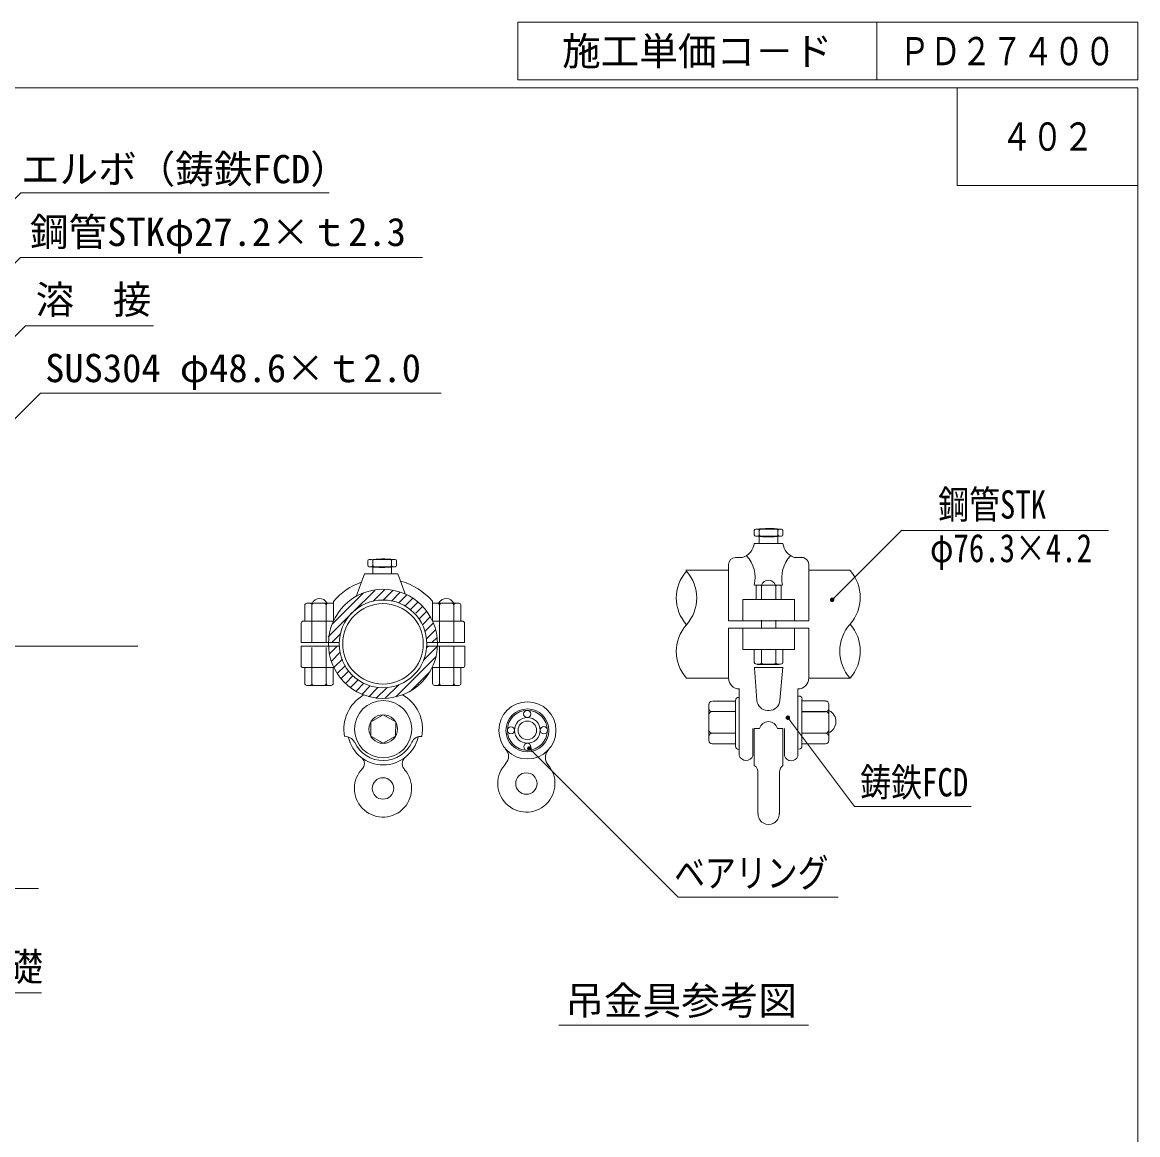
# Model space of a CAD drawing. Units: millimetres at full size, sheet at 1:20; details may follow other scales. Extents: x 3676 to 9152, y 4348 to 8082.
# Drawn here: x 7281 to 9152, y 6215 to 8082 of the extents above; entities that cross this region are included whole.
import ezdxf
from ezdxf.enums import TextEntityAlignment as Align

# ---------------------------------------------------------------- set-up
doc = ezdxf.new("R2010")
doc.units = ezdxf.units.MM
doc.header["$LTSCALE"] = 20
for name, color, linetype, lineweight in [('_0-0_', 7, 'Continuous', 13), ('ハッチ', 4, 'Continuous', 13), ('寸法', 1, 'Continuous', 13), ('本体', 7, 'Continuous', 13)]:
    doc.layers.add(name, color=color, linetype=linetype, lineweight=lineweight)
doc.styles.add('ＭＳ ゴシック', font='')
doc.styles.get('ＭＳ ゴシック').set_extended_font_data('MS Gothic')

# ---------------------------------------------------------------- blocks, each defined once
blk = doc.blocks.new('filled_dot')
at = {"color": 0, "linetype": 'Continuous', "lineweight": -2, "const_width": 1.25}
blk.add_lwpolyline([(-0.625, 0, 1), (0.625, 0, 1)], format="xyb", close=True, dxfattribs=at)

msp = doc.modelspace()

# ---------------------------------------------------------------- linework, layer by layer
at = {"layer": '_0-0_'}
for p, q in [((8112.25, 8081.68), (9152.47, 8081.68)), ((8112.25, 8081.68), (8112.25, 7984.93)), ((8714.64, 8081.68), (8714.64, 7984.93)), ((9152.47, 8081.68), (9152.47, 7984.93)), ((8112.25, 7984.93), (9152.47, 7984.93)), ((8849.77, 7971.96), (8849.77, 7807.96)), ((9152.47, 7807.96), (8849.77, 7807.96))]:
    msp.add_line(p, q, dxfattribs=at)
at = {"layer": '_0-0_', "color": 6}
msp.add_lwpolyline([(9152.47, 7971.96), (3676.21, 7971.96), (3676.21, 4348.33), (9152.47, 4348.33)], close=True, dxfattribs=at)
at = {"layer": 'ハッチ'}
for p, q in [((7800.8, 7071.89), (7853.42, 7124.51)), ((7834.24, 7090.05), (7872.34, 7128.15)), ((7869.59, 7110.12), (7888.81, 7129.35)), ((7887.02, 7112.28), (7902.8, 7128.06)), ((7900.6, 7110.58), (7915.14, 7125.13)), ((7912.69, 7107.4), (7926.34, 7121.06)), ((7922.7, 7102.14), (7936.06, 7115.5)), ((7931.82, 7095.99), (7943.99, 7108.16)), ((7941.16, 7090.05), (7953.11, 7102.01)), ((7947.39, 7081.01), (7959.86, 7093.48)), ((7794.56, 7050.37), (7833.65, 7089.46)), ((7952.35, 7070.7), (7965.42, 7083.76)), ((7957.02, 7060.1), (7970.98, 7074.05)), ((7800.8, 7041.34), (7815.56, 7056.09)), ((7959.91, 7047.71), (7974.46, 7062.26)), ((7968.44, 7040.96), (7976.98, 7049.51)), ((7795.88, 7021.14), (7809.83, 7035.1)), ((7799.66, 7009.65), (7814.5, 7024.49)), ((7907.71, 6949.69), (7975.69, 7017.67)), ((7953.51, 7010.76), (7976.98, 7034.24)), ((7959.83, 7032.35), (7962.5, 7035.03)), ((7804.62, 6999.34), (7818.28, 7012.99)), ((7809.59, 6989.03), (7822.06, 7001.5)), ((7816.33, 6980.5), (7828.5, 6992.67)), ((7823.67, 6972.57), (7835.84, 6984.74)), ((7932.86, 6959.57), (7965.52, 6992.22)), ((7831.61, 6965.23), (7844.08, 6977.7)), ((7841.02, 6959.37), (7854.09, 6972.43)), ((7850.74, 6953.81), (7864.99, 6968.06)), ((7862.24, 6950.04), (7877.67, 6965.47)), ((7874.19, 6946.72), (7893.03, 6965.56)), ((7889.46, 6946.72), (7913.43, 6970.69))]:
    msp.add_line(p, q, dxfattribs=at)
at = {"layer": '寸法', "color": 3}
msp.add_line((8181.56, 6398.76), (8600.29, 6398.76), dxfattribs=at)
at = {"layer": '寸法'}
for points in [[(7156.96, 7673.85), (7162.27, 7679.16), (7278.65, 7795.54), (7796.1, 7795.54)], [(7023.54, 7432.58), (7028.85, 7437.88), (7277.88, 7686.92), (7952.74, 7686.92)], [(7149.67, 7435.95), (7154.98, 7441.26), (7286.32, 7572.6), (7501.19, 7572.6)], [(7164.39, 7312.12), (7169.69, 7317.42), (7311.53, 7459.26), (7983.95, 7459.26)], [(8639.92, 7112.66), (8645.22, 7117.97), (8756.09, 7228.84), (9103.68, 7228.84)], [(8565.52, 6914.86), (8570.03, 6908.86), (8677.49, 6765.9), (8873.35, 6765.99)], [(8131.82, 6863.19), (8137.12, 6857.88), (8381.28, 6613.73), (8649.83, 6613.81)], [(6364.83, 6830.22), (6370.13, 6824.92), (6566.72, 6628.33), (7308.09, 6628.33)], [(6444.2, 6580.53), (6449.51, 6575.23), (6571.72, 6453.02), (7313.08, 6453.02)]]:
    msp.add_lwpolyline(points, dxfattribs=at)
at = {"layer": '本体'}
for p, q in [((8509.26, 7221.65), (8509.26, 7228.85)), ((8511.66, 7231.25), (8515.26, 7231.25)), ((8517.66, 7207.35), (8517.66, 7228.85)), ((8546.46, 7231.25), (8520.06, 7231.25)), ((8548.86, 7207.68), (8548.86, 7228.85)), ((8554.86, 7231.25), (8551.26, 7231.25)), ((8557.26, 7221.65), (8557.26, 7228.85)), ((8509.26, 7207.25), (8557.26, 7207.25)), ((8511.66, 7219.25), (8515.26, 7219.25)), ((8546.46, 7219.25), (8520.06, 7219.25)), ((8554.86, 7219.25), (8551.26, 7219.25)), ((7860.9, 7170.56), (7860.9, 7177.76)), ((7863.3, 7180.16), (7866.9, 7180.16)), ((7863.3, 7168.16), (7866.9, 7168.16)), ((7869.3, 7156.26), (7869.3, 7177.76)), ((7898.1, 7180.16), (7871.7, 7180.16)), ((7898.1, 7168.16), (7871.7, 7168.16)), ((7900.5, 7156.59), (7900.5, 7177.76)), ((7906.5, 7180.16), (7902.9, 7180.16)), ((7906.5, 7168.16), (7902.9, 7168.16)), ((7908.9, 7170.56), (7908.9, 7177.76)), ((8466.06, 7171.66), (8466.06, 7077.17)), ((8477.81, 7183.63), (8489.36, 7183.63)), ((8576.3, 7183.66), (8591.99, 7183.66)), ((8600.46, 7171.93), (8600.46, 7077.17)), ((7855.3, 7155.97), (7841.47, 7117.98)), ((7855.3, 7155.97), (7911, 7155.97)), ((7860.9, 7156.16), (7911.41, 7156.16)), ((7911.41, 7156.16), (7923.56, 7122.77)), ((8394.33, 7162.33), (8465.18, 7162.33)), ((8600.43, 7162.33), (8670.24, 7162.33)), ((8555.95, 7137.17), (8509.32, 7137.17)), ((8512.15, 7134.77), (8512.15, 7113.2)), ((8514.55, 7137.17), (8518.86, 7137.17)), ((8521.26, 7134.77), (8521.26, 7113.91)), ((8545.26, 7134.77), (8545.26, 7113.91)), ((8551.86, 7137.17), (8547.66, 7137.17)), ((8554.26, 7134.77), (8554.26, 7113.1)), ((8490.06, 7113.17), (8576.46, 7113.17)), ((8490.06, 7113.17), (8490.06, 7077.17)), ((8576.46, 7113.17), (8576.46, 7077.17)), ((7755.1, 7103.15), (7755.1, 7076.75)), ((7763.5, 7106.75), (7758.7, 7106.75)), ((7761.99, 7106.75), (7803.1, 7106.75)), ((7767.1, 7103.15), (7767.1, 7040.72)), ((7770.7, 7106.75), (7787.5, 7106.75)), ((7791.1, 7103.15), (7791.1, 7041.22)), ((7803.1, 7076.75), (7803.1, 7110.02)), ((7969.11, 7076.75), (7969.11, 7110.36)), ((8010.22, 7106.75), (7969.11, 7106.75)), ((7981.11, 7103.15), (7981.11, 7041.22)), ((8001.52, 7106.75), (7984.71, 7106.75)), ((8005.12, 7103.15), (8005.12, 7040.72)), ((8008.71, 7106.75), (8013.52, 7106.75)), ((8017.11, 7103.15), (8017.11, 7076.75)), ((7752.7, 7076.75), (7803.1, 7076.75)), ((8019.51, 7076.75), (7969.11, 7076.75)), ((8466.06, 7077.17), (8600.46, 7077.17)), ((8521.26, 7078.27), (8521.26, 7066.13)), ((8545.26, 7078.27), (8545.26, 7064.51)), ((7749.1, 7073.15), (7749.1, 7040.75)), ((8023.11, 7073.15), (8023.11, 7040.75)), ((8466.06, 7065.17), (8600.46, 7065.17)), ((8466.06, 6980.93), (8466.06, 7065.17)), ((8490.06, 7065.17), (8490.06, 7029.17)), ((8576.46, 7065.17), (8576.46, 7029.17)), ((8600.46, 6980.93), (8600.46, 7065.17)), ((7812.33, 7040.75), (7749.1, 7040.75)), ((7767.1, 7040.53), (7767.1, 7040.77)), ((7959.88, 7040.75), (8023.11, 7040.75)), ((6441.73, 7034.67), (7475.12, 7034.67)), ((7812.33, 7034.75), (7748.78, 7034.75)), ((7748.78, 7002.35), (7748.78, 7034.75)), ((7767.1, 6972.76), (7767.1, 7032.51)), ((7791.1, 6972.31), (7791.1, 7032.51)), ((7959.88, 7034.75), (8023.44, 7034.75)), ((7981.11, 6972.31), (7981.11, 7033.66)), ((8005.12, 6972.76), (8005.12, 7033.66)), ((8023.44, 7002.35), (8023.44, 7034.75)), ((8490.06, 7029.17), (8576.46, 7029.17)), ((8509.26, 7007.57), (8509.26, 7029.2)), ((8521.26, 7007.57), (8521.26, 7028.87)), ((8545.26, 7007.57), (8545.26, 7028.82)), ((8557.26, 7007.57), (8557.26, 7028.87)), ((7755.1, 6972.31), (7755.1, 6998.95)), ((7802.78, 6973.21), (7802.78, 6998.85)), ((7969.44, 6973.21), (7969.44, 6998.85)), ((8017.11, 6972.31), (8017.11, 6998.95)), ((8509.26, 6998.91), (8557.26, 6998.91)), ((8514.87, 7004.19), (8550.37, 7004.19)), ((8552.3, 6943.44), (8556.89, 6999.45)), ((7752.38, 6998.75), (7803.72, 6998.75)), ((8019.84, 6998.75), (7968.49, 6998.75)), ((8394.15, 6980.93), (8465.73, 6980.93)), ((8513.69, 6943.5), (8509.37, 6998.51)), ((8600.29, 6980.93), (8669.85, 6980.93)), ((7799.18, 6968.88), (7758.89, 6968.88)), ((7770.7, 6968.88), (7787.5, 6968.88)), ((7973.04, 6968.88), (8013.32, 6968.88)), ((8001.52, 6968.88), (7984.71, 6968.88)), ((8484.06, 6962.93), (8484.16, 6962.93)), ((8484.06, 6851.44), (8484.06, 6962.86)), ((8582.46, 6962.93), (8582.46, 6850.18)), ((8582.46, 6962.93), (8582.6, 6962.93)), ((8477.95, 6866.85), (8477.95, 6943.87)), ((8483.35, 6948.92), (8484.08, 6948.92)), ((8583.94, 6950.84), (8582.57, 6950.84)), ((8589.25, 6867.33), (8589.25, 6945.84)), ((8589.25, 6942.93), (8628.49, 6942.93)), ((8433.15, 6937.05), (8433.15, 6876.62)), ((8438.29, 6924.93), (8477.58, 6924.93)), ((8439.64, 6942.45), (8478.1, 6942.45)), ((8534.36, 6926.91), (8531.64, 6926.91)), ((8628.85, 6924.72), (8589.25, 6924.72)), ((8628.85, 6924.93), (8589.77, 6924.93)), ((8634.25, 6937.32), (8634.25, 6930.12)), ((8634.25, 6881.27), (8634.25, 6937.21)), ((7866, 6907.81), (7865.91, 6883.73)), ((7886.79, 6919.7), (7866, 6907.81)), ((7907.61, 6907.69), (7886.79, 6919.7)), ((7907.5, 6883.83), (7907.61, 6907.69)), ((8433.15, 6894.33), (8433.15, 6919.53)), ((8634.25, 6894.33), (8634.25, 6919.53)), ((8438.97, 6888.93), (8477.81, 6888.93)), ((8506.86, 6896.7), (8506.86, 6850.91)), ((8509.26, 6896.7), (8509.26, 6834.63)), ((8509.26, 6896.7), (8518.03, 6896.7)), ((8547.95, 6896.7), (8557.26, 6896.7)), ((8557.26, 6896.7), (8557.26, 6834.64)), ((8559.66, 6896.7), (8559.66, 6850.62)), ((8628.85, 6888.93), (8589.77, 6888.93)), ((7865.91, 6883.73), (7886.59, 6871.75)), ((7886.59, 6871.75), (7907.5, 6883.83)), ((8438.29, 6870.93), (8478.26, 6870.93)), ((8628.85, 6870.93), (8589.25, 6870.93)), ((8634.25, 6883.53), (8634.25, 6876.33)), ((8483.35, 6861.45), (8483.85, 6861.45)), ((8515.26, 6822.03), (8515.26, 6754.23)), ((8551.26, 6823.61), (8551.26, 6753.51))]:
    msp.add_line(p, q, dxfattribs=at)
for centre, radius in [((7886.26, 7038.68), 91.56), ((7886.26, 7038.68), 73.56), ((7886.26, 7038.68), 67.56), ((7886.64, 6895.55), 48), ((8128.49, 6893.49), 48), ((8128.49, 6893.49), 36), ((8128.49, 6893.49), 33.6), ((8128.21, 6921.05), 6), ((7886.59, 6895.77), 24), ((8128.49, 6893.49), 21.6), ((8128.49, 6893.49), 15.6), ((8100.94, 6893.57), 6), ((8156.09, 6893.77), 6), ((8128.41, 6865.9), 6), ((7886.24, 6796.01), 18), ((8126.88, 6804.3), 18)]:
    msp.add_circle(centre, radius, dxfattribs=at)
for centre, radius, start, end in [((8511.66, 7228.85), 2.4, 90, 180), ((8534.33, 7059.63), 172.64, 83.87662, 97.07022), ((8515.26, 7228.85), 2.4, 0, 90), ((8520.06, 7228.85), 2.4, 90, 180), ((8546.46, 7228.85), 2.4, 0, 90), ((8551.26, 7228.85), 2.4, 90, 180), ((8554.86, 7228.85), 2.4, 0, 90), ((8481.2, 7210.34), 27.93, 287.00364, 353.68534), ((8511.66, 7221.65), 2.4, 180, 270), ((8532.91, 7401.93), 183.85, 263.80732, 276.19273), ((8515.26, 7221.65), 2.4, 270, 0), ((8520.06, 7221.65), 2.4, 180, 270), ((8546.46, 7221.65), 2.4, 270, 0), ((8551.26, 7221.65), 2.4, 180, 270), ((8554.86, 7221.65), 2.4, 270, 0), ((8585.08, 7210.18), 27.93, 186.31465, 251.68695), ((8457.71, 7149.82), 52.98, 346.12402, 43.65628), ((8610.64, 7148.91), 55.43, 137.44863, 191.9849), ((7863.3, 7177.76), 2.4, 90, 180), ((7863.3, 7170.56), 2.4, 180, 270), ((7885.96, 7008.54), 172.64, 83.87662, 97.07022), ((7884.54, 7350.84), 183.85, 263.80732, 276.19273), ((7866.9, 7177.76), 2.4, 0, 90), ((7866.9, 7170.56), 2.4, 270, 0), ((7871.7, 7177.76), 2.4, 90, 180), ((7871.7, 7170.56), 2.4, 180, 270), ((7898.1, 7177.76), 2.4, 0, 90), ((7898.1, 7170.56), 2.4, 270, 0), ((7902.9, 7177.76), 2.4, 90, 180), ((7902.9, 7170.56), 2.4, 180, 270), ((7906.5, 7177.76), 2.4, 0, 90), ((7906.5, 7170.56), 2.4, 270, 0), ((8478.06, 7171.66), 12, 90, 180), ((8478.06, 7171.66), 12, 90, 180), ((8588.46, 7171.93), 12, 0, 90), ((8445.73, 7115.72), 67.4, 138.19, 221.80999), ((8345.26, 7115.72), 67.4, 318.19, 41.81), ((8619.61, 7116.78), 67.4, 318.19, 41.81), ((7886.26, 7038.68), 109.56, 109.12649, 139.3776), ((7886.26, 7038.68), 109.56, 40.86247, 74.26514), ((8514.55, 7134.77), 2.4, 90, 180), ((8518.86, 7134.77), 2.4, 0, 90), ((8523.66, 7134.77), 2.4, 90, 180), ((8533.13, 7132.83), 12.56, 18.58681, 160.38088), ((8542.86, 7134.77), 2.4, 0, 90), ((8547.66, 7134.77), 2.4, 90, 180), ((8551.86, 7134.77), 2.4, 0, 90), ((7779.97, 7100.94), 13.78, 27.64229, 156.52304), ((7992.24, 7100.94), 13.78, 23.47696, 152.35771), ((7758.7, 7103.15), 3.6, 90, 180), ((7763.5, 7103.15), 3.6, 0, 90), ((7770.7, 7103.15), 3.6, 90, 180), ((7787.5, 7103.15), 3.6, 0, 90), ((7794.7, 7103.15), 3.6, 90, 180), ((7977.51, 7103.15), 3.6, 0, 90), ((7984.71, 7103.15), 3.6, 90, 180), ((8001.52, 7103.15), 3.6, 0, 90), ((8008.71, 7103.15), 3.6, 90, 180), ((8013.52, 7103.15), 3.6, 0, 90), ((7752.7, 7073.15), 3.6, 90, 180), ((8019.51, 7073.15), 3.6, 0, 90), ((8445.73, 7025.86), 67.4, 138.19, 221.80999), ((8721.45, 7026.39), 68.77, 138.62658, 221.37919), ((8618.23, 7026.39), 68.78, 318.63055, 41.3708), ((7752.38, 7002.35), 3.6, 180, 270), ((8019.84, 7002.35), 3.6, 270, 0), ((8511.66, 7007.57), 2.4, 180, 270), ((8514.39, 7019.41), 14.84, 256.77809, 288.67491), ((8518.86, 7007.57), 2.4, 270, 0), ((8523.66, 7007.57), 2.4, 180, 270), ((8532.23, 7085.04), 80.61, 263.43754, 277.67462), ((8542.86, 7007.57), 2.4, 270, 0), ((8547.66, 7007.57), 2.4, 180, 270), ((8551.52, 7016.43), 12.05, 249.32614, 287.87962), ((8554.86, 7007.57), 2.4, 270, 0), ((8484.06, 6980.93), 18, 180, 270), ((8582.46, 6980.93), 18, 270, 0), ((7758.7, 6972.48), 3.6, 180, 270), ((7763.5, 6972.48), 3.6, 270, 0), ((7770.7, 6972.48), 3.6, 180, 270), ((7787.5, 6972.48), 3.6, 270, 0), ((7794.7, 6972.48), 3.6, 180, 270), ((7799.18, 6972.48), 3.6, 270, 0), ((7973.04, 6972.48), 3.6, 180, 270), ((7977.51, 6972.48), 3.6, 270, 0), ((7984.71, 6972.48), 3.6, 180, 270), ((8001.52, 6972.48), 3.6, 270, 0), ((8008.71, 6972.48), 3.6, 180, 270), ((8013.52, 6972.48), 3.6, 270, 0), ((7886.64, 6895.55), 66, 120.71902, 190.60537), ((7886.64, 6895.55), 60, 113.53907, 114.54016), ((7886.64, 6895.55), 66, 349.3412, 60.72453), ((8483.35, 6943.52), 5.4, 90, 180), ((8531.64, 6944.91), 18, 184.49465, 270), ((8534.36, 6944.91), 18, 270, 355.318), ((8584.08, 6945.76), 5.4, 0, 90), ((8628.85, 6937.32), 5.4, 0, 90), ((8438.55, 6937.05), 5.4, 90, 180), ((8438.55, 6930.33), 5.4, 180, 270), ((8438.55, 6919.53), 5.4, 90, 180), ((8628.85, 6930.33), 5.4, 270, 0), ((8628.85, 6930.12), 5.4, 270, 0), ((8628.85, 6919.53), 5.4, 0, 90), ((8625.54, 6908.23), 20.66, 293.47695, 62.35771), ((8532.99, 6892.73), 15.48, 14.88255, 165.11744), ((8438.55, 6894.33), 5.4, 180, 270), ((8438.55, 6883.53), 5.4, 90, 180), ((8628.85, 6894.33), 5.4, 270, 0), ((8628.85, 6883.53), 5.4, 0, 90), ((7822, 6864.8), 18.72, 29.11244, 91.02461), ((7886.64, 6895.55), 60, 192.64498, 347.69651), ((7886.64, 6895.55), 52.8, 192.70289, 192.72654), ((7886.64, 6895.55), 52.8, 204.03097, 337.13716), ((7949.72, 6867.11), 16.39, 83.34981, 155.48805), ((8438.55, 6876.33), 5.4, 180, 270), ((8628.85, 6876.33), 5.4, 270, 0), ((8080.17, 6849.92), 16.93, 314.71086, 45.28888), ((8177.83, 6847.96), 19.1, 135.94581, 224.05418), ((8483.35, 6866.85), 5.4, 180, 270), ((8495.56, 6855.18), 12.09, 198.01689, 339.33477), ((8571.21, 6854.58), 12.09, 198.01689, 338.66517), ((8583.85, 6867.33), 5.4, 270, 0), ((7842.83, 6837.94), 12.27, 309.10218, 49.81708), ((7932.38, 6837.6), 13.93, 132.63339, 227.36689), ((8126.88, 6804.3), 48, 135.60852, 42.26929), ((8502.24, 6823.55), 13.11, 352.86212, 57.62125), ((8566.05, 6822.71), 14.82, 126.38531, 176.52313), ((7886.24, 6796.01), 48, 134.9544, 41.04132), ((8533.24, 6753.38), 17.76, 177.82461, 1.30043)]:
    msp.add_arc(centre, radius, start, end, dxfattribs=at)

# ---------------------------------------------------------------- block references
at = {"layer": '寸法', "xscale": 3, "yscale": 3}
for p, rotation in [((8639.92, 7112.66), 45), ((8565.52, 6914.86), 306.9), ((8131.82, 6863.19), 315)]:
    msp.add_blockref('filled_dot', p, dxfattribs=dict(at, rotation=rotation))

# ---------------------------------------------------------------- texts
at = {"layer": '_0-0_', "style": 'ＭＳ ゴシック'}
msp.add_text('施工単価コ－ド', height=47.47, dxfattribs=at).set_placement((8413.44, 8033.31), align=Align.MIDDLE_CENTER)
at = {"layer": '_0-0_', "style": 'ＭＳ ゴシック', "width": 0.8}
for s, p in [('ＰＤ２７４００', (8933.55, 8033.31)), ('４０２', (9001.12, 7889.96))]:
    msp.add_text(s, height=47.47, dxfattribs=at).set_placement(p, align=Align.MIDDLE_CENTER)
at = {"layer": '寸法', "color": 3, "style": 'ＭＳ ゴシック'}
for s, p in [('エルボ（鋳鉄FCD）', (7278.87, 7797.37)), ('鋼管STKφ27.2×ｔ2.3', (7293.92, 7691.99)), ('溶\u3000接', (7303.48, 7578.29)), ('SUS304 φ48.6×ｔ2.0', (7319.47, 7463.58)), ('再生ｸﾗｯｼｬ-ﾗﾝ(RC-40)基礎', (6572.09, 6458.8)), ('吊金具参考図', (8192.33, 6402.17))]:
    msp.add_text(s, height=47.47, dxfattribs=at).set_placement(p, align=Align.BOTTOM_LEFT)
at = {"layer": '寸法', "color": 3, "style": 'ＭＳ ゴシック', "width": 0.8}
for s, p in [('鋼管STK', (8817.75, 7234.55)), ('φ76.3×4.2', (8804.12, 7161.44)), ('鋳鉄FCD', (8686.98, 6768.37)), ('ベアリング', (8374.72, 6616.19))]:
    msp.add_text(s, height=47.47, dxfattribs=at).set_placement(p, align=Align.BOTTOM_LEFT)

doc.saveas('drawing.dxf')
